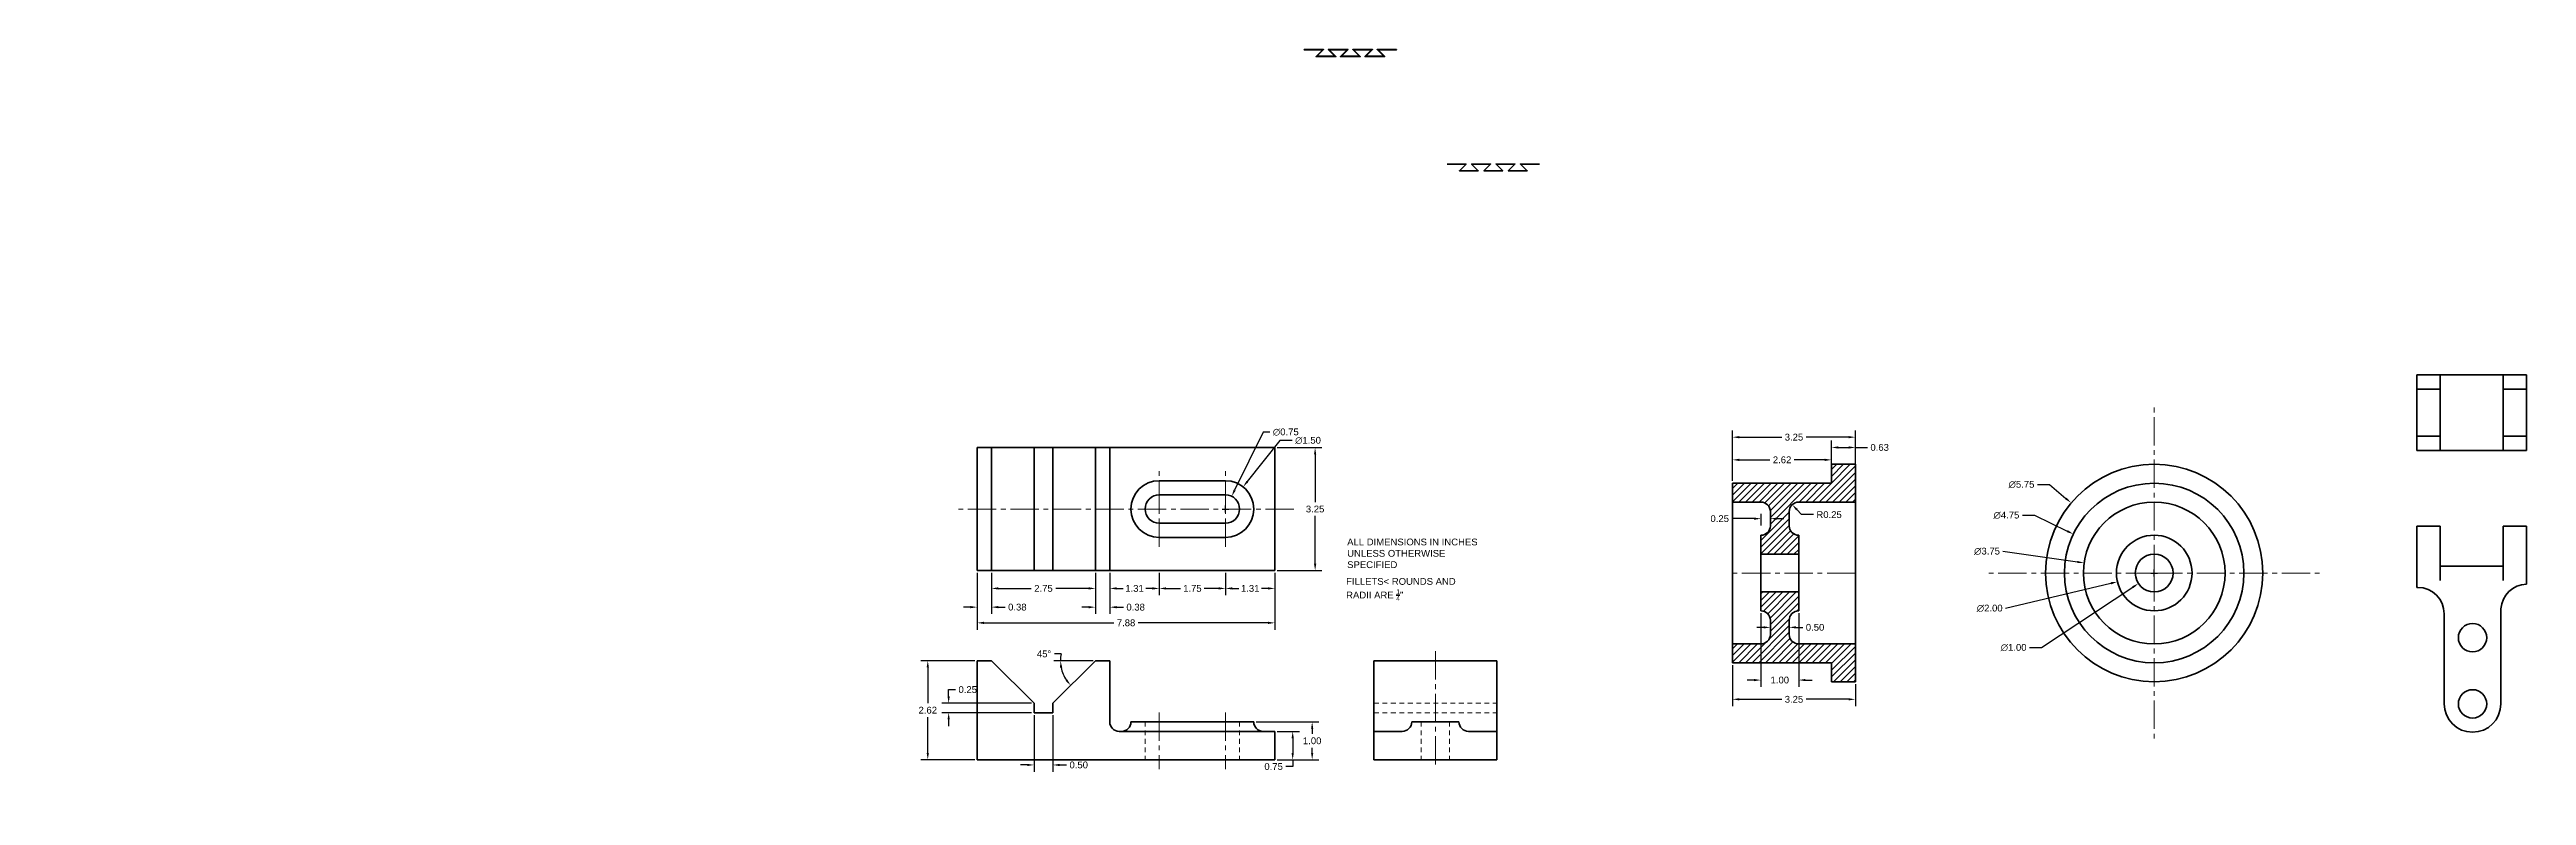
# Model space of a CAD drawing. Header units: millimetres. Extents: x -1 to 401, y -1 to 567.
# Drawn here: x -0.7 to 64.8, y -0.7 to 19 of the extents above; entities that cross this region are included whole.
import ezdxf

# ---------------------------------------------------------------- set-up
doc = ezdxf.new("R2010")
doc.units = ezdxf.units.MM
doc.header["$MEASUREMENT"] = 0
doc.linetypes.add('CENTER2', pattern=[1.125, 0.75, -0.125, 0.125, -0.125])
doc.linetypes.add('HIDDEN2', pattern=[0.1875, 0.125, -0.0625])
for name, color, linetype, lineweight in [('Center', 1, 'CENTER2', 13), ('Hidden', 3, 'HIDDEN2', 13), ('Visible', 6, 'Continuous', 35)]:
    doc.layers.add(name, color=color, linetype=linetype, lineweight=lineweight)
doc.layers.add('Text', color=7, linetype='Continuous', lineweight=35, true_color=0xa552a5)
doc.styles.get("Standard").update_dxf_attribs({"font": 'arial.ttf'})
doc.dimstyles.get("Standard").update_dxf_attribs({"dimtxt": 0.18, "dimasz": 0.18, "dimexe": 0.18, "dimexo": 0.0625, "dimgap": 0.09, "dimtad": 0, "dimtih": 1, "dimtoh": 1, "dimdec": 4, "dimzin": 0, "dimdsep": 46, "dimtxsty": 'Standard', "dimcen": 0.09, "dimadec": 0, "dimazin": 0, "dimtfac": 1, "dimtdec": 4, "dimtofl": 0, "dimtmove": 0, "dimatfit": 3, "dimfxl": 1, "dimtolj": 1, "dimtzin": 0, "dimarcsym": 0})

# ---------------------------------------------------------------- blocks, each defined once
blk = doc.blocks.new('*D2')
at = {"layer": 'Defpoints', "color": 0, "transparency": 16777216}
for p in [(31.725, 8.499), (31.725, 5.249), (32.788, 5.249)]:
    blk.add_point(p, dxfattribs=at)
at = {"layer": 'Text', "color": 0, "lineweight": -2, "transparency": 16777216}
for p, q in [((31.787, 8.499), (32.968, 8.499)), ((32.788, 8.319), (32.788, 7.056)), ((32.788, 5.429), (32.788, 6.692)), ((31.787, 5.249), (32.968, 5.249))]:
    blk.add_line(p, q, dxfattribs=at)
at = {"layer": 'Text', "color": 0, "transparency": 16777216}
for points in [[(32.758, 8.319), (32.818, 8.319), (32.788, 8.499)], [(32.758, 5.429), (32.818, 5.429), (32.788, 5.249)]]:
    blk.add_solid(points, dxfattribs=at)
at = {"layer": 'Text', "color": 0, "transparency": 16777216, "insert": (32.788, 6.874), "char_height": 0.18, "attachment_point": 5}
blk.add_mtext('\\A1;3.25', dxfattribs=at)
blk = doc.blocks.new('*D3')
at = {"layer": 'Defpoints', "color": 0, "transparency": 16777216}
for p in [(30.882, 7.461), (29.948, 6.288)]:
    blk.add_point(p, dxfattribs=at)
at = {"layer": 'Text', "color": 0, "lineweight": -2, "transparency": 16777216}
for p, q in [((31.858, 8.687), (30.994, 7.602)), ((32.178, 8.687), (31.858, 8.687)), ((30.325, 6.874), (30.505, 6.874)), ((30.415, 6.784), (30.415, 6.964))]:
    blk.add_line(p, q, dxfattribs=at)
at = {"layer": 'Text', "color": 0, "transparency": 16777216}
blk.add_solid([(30.971, 7.621), (31.018, 7.583), (30.882, 7.461)], dxfattribs=at)
at = {"layer": 'Text', "color": 0, "transparency": 16777216, "insert": (32.6, 8.687), "char_height": 0.18, "attachment_point": 5}
blk.add_mtext('\\A1;∅1.50', dxfattribs=at)
blk = doc.blocks.new('*D4')
at = {"layer": 'Defpoints', "color": 0, "transparency": 16777216}
for p in [(30.58, 7.211), (30.25, 6.537)]:
    blk.add_point(p, dxfattribs=at)
at = {"layer": 'Text', "color": 0, "lineweight": -2, "transparency": 16777216}
for p, q in [((31.41, 8.91), (30.659, 7.373)), ((31.59, 8.91), (31.41, 8.91)), ((30.325, 6.874), (30.505, 6.874)), ((30.415, 6.784), (30.415, 6.964))]:
    blk.add_line(p, q, dxfattribs=at)
at = {"layer": 'Text', "color": 0, "transparency": 16777216}
blk.add_solid([(30.632, 7.386), (30.686, 7.36), (30.58, 7.211)], dxfattribs=at)
at = {"layer": 'Text', "color": 0, "transparency": 16777216, "insert": (32.012, 8.91), "char_height": 0.18, "attachment_point": 5}
blk.add_mtext('\\A1;∅0.75', dxfattribs=at)
blk = doc.blocks.new('*D5')
at = {"layer": 'Defpoints', "color": 0, "transparency": 16777216}
for p in [(28.665, 5.249), (30.415, 5.249), (30.415, 4.775)]:
    blk.add_point(p, dxfattribs=at)
at = {"layer": 'Text', "color": 0, "lineweight": -2, "transparency": 16777216}
for p, q in [((28.665, 5.187), (28.665, 4.595)), ((28.845, 4.775), (29.224, 4.775)), ((30.235, 4.775), (29.856, 4.775)), ((30.415, 5.187), (30.415, 4.595))]:
    blk.add_line(p, q, dxfattribs=at)
at = {"layer": 'Text', "color": 0, "transparency": 16777216}
for points in [[(28.845, 4.805), (28.845, 4.745), (28.665, 4.775)], [(30.235, 4.805), (30.235, 4.745), (30.415, 4.775)]]:
    blk.add_solid(points, dxfattribs=at)
at = {"layer": 'Text', "color": 0, "transparency": 16777216, "insert": (29.54, 4.775), "char_height": 0.18, "attachment_point": 5}
blk.add_mtext('\\A1;1.75', dxfattribs=at)
blk = doc.blocks.new('*D6')
at = {"layer": 'Defpoints', "color": 0, "transparency": 16777216}
for p in [(23.845, 5.249), (31.725, 5.249), (23.845, 3.864)]:
    blk.add_point(p, dxfattribs=at)
at = {"layer": 'Text', "color": 0, "lineweight": -2, "transparency": 16777216}
for p, q in [((23.845, 5.187), (23.845, 3.684)), ((31.725, 5.187), (31.725, 3.684)), ((24.025, 3.864), (27.462, 3.864)), ((31.545, 3.864), (28.108, 3.864))]:
    blk.add_line(p, q, dxfattribs=at)
at = {"layer": 'Text', "color": 0, "transparency": 16777216}
for points in [[(24.025, 3.894), (24.025, 3.834), (23.845, 3.864)], [(31.545, 3.894), (31.545, 3.834), (31.725, 3.864)]]:
    blk.add_solid(points, dxfattribs=at)
at = {"layer": 'Text', "color": 0, "transparency": 16777216, "insert": (27.785, 3.864), "char_height": 0.18, "attachment_point": 5}
blk.add_mtext('\\A1;7.88', dxfattribs=at)
blk = doc.blocks.new('*D7')
at = {"layer": 'Defpoints', "color": 0, "transparency": 16777216}
for p in [(30.415, 5.249), (31.725, 5.249), (30.415, 4.775)]:
    blk.add_point(p, dxfattribs=at)
at = {"layer": 'Text', "color": 0, "lineweight": -2, "transparency": 16777216}
for p, q in [((30.415, 5.187), (30.415, 4.595)), ((30.595, 4.775), (30.772, 4.775)), ((31.545, 4.775), (31.368, 4.775)), ((31.725, 5.187), (31.725, 4.595))]:
    blk.add_line(p, q, dxfattribs=at)
at = {"layer": 'Text', "color": 0, "transparency": 16777216}
for points in [[(30.595, 4.805), (30.595, 4.745), (30.415, 4.775)], [(31.545, 4.805), (31.545, 4.745), (31.725, 4.775)]]:
    blk.add_solid(points, dxfattribs=at)
at = {"layer": 'Text', "color": 0, "transparency": 16777216, "insert": (31.07, 4.775), "char_height": 0.18, "attachment_point": 5}
blk.add_mtext('\\A1;1.31', dxfattribs=at)
blk = doc.blocks.new('*D8')
at = {"layer": 'Defpoints', "color": 0, "transparency": 16777216}
for p in [(27.355, 5.249), (28.665, 5.249), (28.665, 4.775)]:
    blk.add_point(p, dxfattribs=at)
at = {"layer": 'Text', "color": 0, "lineweight": -2, "transparency": 16777216}
for p, q in [((27.355, 5.187), (27.355, 4.595)), ((27.535, 4.775), (27.712, 4.775)), ((28.485, 4.775), (28.308, 4.775)), ((28.665, 5.187), (28.665, 4.595))]:
    blk.add_line(p, q, dxfattribs=at)
at = {"layer": 'Text', "color": 0, "transparency": 16777216}
for points in [[(27.535, 4.805), (27.535, 4.745), (27.355, 4.775)], [(28.485, 4.805), (28.485, 4.745), (28.665, 4.775)]]:
    blk.add_solid(points, dxfattribs=at)
at = {"layer": 'Text', "color": 0, "transparency": 16777216, "insert": (28.01, 4.775), "char_height": 0.18, "attachment_point": 5}
blk.add_mtext('\\A1;1.31', dxfattribs=at)
blk = doc.blocks.new('*D9')
at = {"layer": 'Defpoints', "color": 0, "transparency": 16777216}
for p in [(24.225, 5.249), (26.975, 5.249), (26.975, 4.775)]:
    blk.add_point(p, dxfattribs=at)
at = {"layer": 'Text', "color": 0, "lineweight": -2, "transparency": 16777216}
for p, q in [((24.225, 5.187), (24.225, 4.595)), ((24.405, 4.775), (25.274, 4.775)), ((26.795, 4.775), (25.926, 4.775)), ((26.975, 5.187), (26.975, 4.595))]:
    blk.add_line(p, q, dxfattribs=at)
at = {"layer": 'Text', "color": 0, "transparency": 16777216}
for points in [[(24.405, 4.805), (24.405, 4.745), (24.225, 4.775)], [(26.795, 4.805), (26.795, 4.745), (26.975, 4.775)]]:
    blk.add_solid(points, dxfattribs=at)
at = {"layer": 'Text', "color": 0, "transparency": 16777216, "insert": (25.6, 4.775), "char_height": 0.18, "attachment_point": 5}
blk.add_mtext('\\A1;2.75', dxfattribs=at)
blk = doc.blocks.new('*D10')
at = {"layer": 'Defpoints', "color": 0, "transparency": 16777216}
for p in [(23.845, 5.249), (24.225, 5.249), (24.225, 4.28)]:
    blk.add_point(p, dxfattribs=at)
at = {"layer": 'Text', "color": 0, "lineweight": -2, "transparency": 16777216}
for p, q in [((23.845, 5.187), (23.845, 4.1)), ((24.225, 5.187), (24.225, 4.1)), ((23.665, 4.28), (23.485, 4.28)), ((24.405, 4.28), (24.585, 4.28))]:
    blk.add_line(p, q, dxfattribs=at)
at = {"layer": 'Text', "color": 0, "transparency": 16777216}
for points in [[(23.665, 4.31), (23.665, 4.25), (23.845, 4.28)], [(24.405, 4.31), (24.405, 4.25), (24.225, 4.28)]]:
    blk.add_solid(points, dxfattribs=at)
at = {"layer": 'Text', "color": 0, "transparency": 16777216, "insert": (24.909, 4.28), "char_height": 0.18, "attachment_point": 5}
blk.add_mtext('\\A1;0.38', dxfattribs=at)
blk = doc.blocks.new('*D11')
at = {"layer": 'Defpoints', "color": 0, "transparency": 16777216}
for p in [(26.975, 5.249), (27.355, 5.249), (27.355, 4.279)]:
    blk.add_point(p, dxfattribs=at)
at = {"layer": 'Text', "color": 0, "lineweight": -2, "transparency": 16777216}
for p, q in [((26.975, 5.187), (26.975, 4.099)), ((27.355, 5.187), (27.355, 4.099)), ((26.795, 4.279), (26.615, 4.279)), ((27.535, 4.279), (27.715, 4.279))]:
    blk.add_line(p, q, dxfattribs=at)
at = {"layer": 'Text', "color": 0, "transparency": 16777216}
for points in [[(26.795, 4.309), (26.795, 4.249), (26.975, 4.279)], [(27.535, 4.309), (27.535, 4.249), (27.355, 4.279)]]:
    blk.add_solid(points, dxfattribs=at)
at = {"layer": 'Text', "color": 0, "transparency": 16777216, "insert": (28.039, 4.279), "char_height": 0.18, "attachment_point": 5}
blk.add_mtext('\\A1;0.38', dxfattribs=at)
blk = doc.blocks.new('*D12')
at = {"layer": 'Defpoints', "color": 0, "transparency": 16777216}
for p in [(26.975, 2.864), (26.975, 2.864), (27.355, 2.864), (26.174, 2.401), (25.85, 1.739)]:
    blk.add_point(p, dxfattribs=at)
at = {"layer": 'Text', "color": 0, "lineweight": -2, "transparency": 16777216}
for p, q in [((26.912, 2.864), (25.87, 2.864)), ((26.068, 3.043), (25.888, 3.043))]:
    blk.add_line(p, q, dxfattribs=at)
for start, end in [(168.8328, 180), (191.1672, 213.8328)]:
    blk.add_arc((26.975, 2.864), 0.925, start, end, dxfattribs=at)
at = {"layer": 'Text', "color": 0, "transparency": 16777216}
for points in [[(26.038, 2.682), (26.097, 2.688), (26.05, 2.864)], [(26.23, 2.368), (26.183, 2.33), (26.321, 2.21)]]:
    blk.add_solid(points, dxfattribs=at)
at = {"layer": 'Text', "color": 0, "transparency": 16777216, "insert": (25.617, 3.043), "char_height": 0.18, "attachment_point": 5}
blk.add_mtext('\\A1;45°', dxfattribs=at)
blk = doc.blocks.new('*D13')
at = {"layer": 'Defpoints', "color": 0, "transparency": 16777216}
for p in [(23.845, 2.864), (22.539, 0.244), (23.845, 0.244)]:
    blk.add_point(p, dxfattribs=at)
at = {"layer": 'Text', "color": 0, "lineweight": -2, "transparency": 16777216}
for p, q in [((23.782, 2.864), (22.359, 2.864)), ((22.539, 2.684), (22.539, 1.736)), ((22.539, 0.424), (22.539, 1.372)), ((23.782, 0.244), (22.359, 0.244))]:
    blk.add_line(p, q, dxfattribs=at)
at = {"layer": 'Text', "color": 0, "transparency": 16777216}
for points in [[(22.509, 2.684), (22.569, 2.684), (22.539, 2.864)], [(22.509, 0.424), (22.569, 0.424), (22.539, 0.244)]]:
    blk.add_solid(points, dxfattribs=at)
at = {"layer": 'Text', "color": 0, "transparency": 16777216, "insert": (22.539, 1.554), "char_height": 0.18, "attachment_point": 5}
blk.add_mtext('\\A1;2.62', dxfattribs=at)
blk = doc.blocks.new('*D14')
at = {"layer": 'Defpoints', "color": 0, "transparency": 16777216}
for p in [(23.091, 1.739), (25.35, 1.739), (25.35, 1.489)]:
    blk.add_point(p, dxfattribs=at)
at = {"layer": 'Text', "color": 0, "lineweight": -2, "transparency": 16777216}
for p, q in [((23.091, 1.919), (23.091, 2.099)), ((23.091, 2.099), (23.271, 2.099)), ((25.287, 1.739), (22.911, 1.739)), ((25.287, 1.489), (22.911, 1.489)), ((23.091, 1.309), (23.091, 1.129))]:
    blk.add_line(p, q, dxfattribs=at)
at = {"layer": 'Text', "color": 0, "transparency": 16777216}
for points in [[(23.061, 1.919), (23.121, 1.919), (23.091, 1.739)], [(23.061, 1.309), (23.121, 1.309), (23.091, 1.489)]]:
    blk.add_solid(points, dxfattribs=at)
at = {"layer": 'Text', "color": 0, "transparency": 16777216, "insert": (23.596, 2.099), "char_height": 0.18, "attachment_point": 5}
blk.add_mtext('\\A1;0.25', dxfattribs=at)
blk = doc.blocks.new('*D15')
at = {"layer": 'Defpoints', "color": 0, "transparency": 16777216}
for p in [(25.35, 1.489), (25.85, 1.489), (25.85, 0.106)]:
    blk.add_point(p, dxfattribs=at)
at = {"layer": 'Text', "color": 0, "lineweight": -2, "transparency": 16777216}
for p, q in [((25.35, 1.426), (25.35, -0.074)), ((25.85, 1.426), (25.85, -0.074)), ((25.17, 0.106), (24.99, 0.106)), ((26.03, 0.106), (26.21, 0.106))]:
    blk.add_line(p, q, dxfattribs=at)
at = {"layer": 'Text', "color": 0, "transparency": 16777216}
for points in [[(25.17, 0.136), (25.17, 0.076), (25.35, 0.106)], [(26.03, 0.136), (26.03, 0.076), (25.85, 0.106)]]:
    blk.add_solid(points, dxfattribs=at)
at = {"layer": 'Text', "color": 0, "transparency": 16777216, "insert": (26.533, 0.106), "char_height": 0.18, "attachment_point": 5}
blk.add_mtext('\\A1;0.50', dxfattribs=at)
blk = doc.blocks.new('*D16')
at = {"layer": 'Defpoints', "color": 0, "transparency": 16777216}
for p in [(31.165, 1.244), (31.725, 0.244), (32.71, 0.244)]:
    blk.add_point(p, dxfattribs=at)
at = {"layer": 'Text', "color": 0, "lineweight": -2, "transparency": 16777216}
for p, q in [((31.227, 1.244), (32.89, 1.244)), ((32.71, 1.064), (32.71, 0.926)), ((31.787, 0.244), (32.89, 0.244)), ((32.71, 0.424), (32.71, 0.562))]:
    blk.add_line(p, q, dxfattribs=at)
at = {"layer": 'Text', "color": 0, "transparency": 16777216}
for points in [[(32.68, 1.064), (32.74, 1.064), (32.71, 1.244)], [(32.68, 0.424), (32.74, 0.424), (32.71, 0.244)]]:
    blk.add_solid(points, dxfattribs=at)
at = {"layer": 'Text', "color": 0, "transparency": 16777216, "insert": (32.71, 0.744), "char_height": 0.18, "attachment_point": 5}
blk.add_mtext('\\A1;1.00', dxfattribs=at)
blk = doc.blocks.new('*D17')
at = {"layer": 'Defpoints', "color": 0, "transparency": 16777216}
for p in [(31.725, 0.994), (31.725, 0.244), (32.195, 0.244)]:
    blk.add_point(p, dxfattribs=at)
at = {"layer": 'Text', "color": 0, "lineweight": -2, "transparency": 16777216}
for p, q in [((31.787, 0.994), (32.375, 0.994)), ((32.195, 0.814), (32.195, 0.424)), ((31.787, 0.244), (32.375, 0.244)), ((32.195, 0.064), (32.015, 0.064)), ((32.195, 0.244), (32.195, 0.064))]:
    blk.add_line(p, q, dxfattribs=at)
at = {"layer": 'Text', "color": 0, "transparency": 16777216}
for points in [[(32.165, 0.814), (32.225, 0.814), (32.195, 0.994)], [(32.165, 0.424), (32.225, 0.424), (32.195, 0.244)]]:
    blk.add_solid(points, dxfattribs=at)
at = {"layer": 'Text', "color": 0, "transparency": 16777216, "insert": (31.69, 0.064), "char_height": 0.18, "attachment_point": 5}
blk.add_mtext('\\A1;0.75', dxfattribs=at)
blk = doc.blocks.new('*D18')
at = {"layer": 'Defpoints', "color": 0, "transparency": 16777216}
for p in [(46.454, 8.057), (47.084, 8.503), (47.084, 8.057)]:
    blk.add_point(p, dxfattribs=at)
at = {"layer": 'Text', "color": 0, "lineweight": -2, "transparency": 16777216}
for p, q in [((46.454, 8.12), (46.454, 8.683)), ((47.084, 8.12), (47.084, 8.683)), ((46.634, 8.503), (46.904, 8.503)), ((47.084, 8.503), (47.403, 8.503))]:
    blk.add_line(p, q, dxfattribs=at)
at = {"layer": 'Text', "color": 0, "transparency": 16777216}
for points in [[(46.634, 8.533), (46.634, 8.473), (46.454, 8.503)], [(46.904, 8.533), (46.904, 8.473), (47.084, 8.503)]]:
    blk.add_solid(points, dxfattribs=at)
at = {"layer": 'Text', "color": 0, "transparency": 16777216, "insert": (47.727, 8.503), "char_height": 0.18, "attachment_point": 5}
blk.add_mtext('\\A1;0.63', dxfattribs=at)
blk = doc.blocks.new('*D19')
at = {"layer": 'Defpoints', "color": 0, "transparency": 16777216}
for p in [(47.084, 8.775), (43.834, 7.557), (47.084, 7.557)]:
    blk.add_point(p, dxfattribs=at)
at = {"layer": 'Text', "color": 0, "lineweight": -2, "transparency": 16777216}
for p, q in [((43.834, 7.62), (43.834, 8.955)), ((44.014, 8.775), (45.134, 8.775)), ((46.904, 8.775), (45.783, 8.775)), ((47.084, 7.62), (47.084, 8.955))]:
    blk.add_line(p, q, dxfattribs=at)
at = {"layer": 'Text', "color": 0, "transparency": 16777216}
for points in [[(44.014, 8.805), (44.014, 8.745), (43.834, 8.775)], [(46.904, 8.805), (46.904, 8.745), (47.084, 8.775)]]:
    blk.add_solid(points, dxfattribs=at)
at = {"layer": 'Text', "color": 0, "transparency": 16777216, "insert": (45.459, 8.775), "char_height": 0.18, "attachment_point": 5}
blk.add_mtext('\\A1;3.25', dxfattribs=at)
blk = doc.blocks.new('*D20')
at = {"layer": 'Defpoints', "color": 0, "transparency": 16777216}
for p in [(43.834, 2.807), (47.084, 2.307), (43.834, 1.842)]:
    blk.add_point(p, dxfattribs=at)
at = {"layer": 'Text', "color": 0, "lineweight": -2, "transparency": 16777216}
for p, q in [((43.834, 2.745), (43.834, 1.662)), ((47.084, 2.245), (47.084, 1.662)), ((44.014, 1.842), (45.134, 1.842)), ((46.904, 1.842), (45.783, 1.842))]:
    blk.add_line(p, q, dxfattribs=at)
at = {"layer": 'Text', "color": 0, "transparency": 16777216}
for points in [[(44.014, 1.872), (44.014, 1.812), (43.834, 1.842)], [(46.904, 1.872), (46.904, 1.812), (47.084, 1.842)]]:
    blk.add_solid(points, dxfattribs=at)
at = {"layer": 'Text', "color": 0, "transparency": 16777216, "insert": (45.459, 1.842), "char_height": 0.18, "attachment_point": 5}
blk.add_mtext('\\A1;3.25', dxfattribs=at)
blk = doc.blocks.new('*D21')
at = {"layer": 'Defpoints', "color": 0, "transparency": 16777216}
for p in [(44.584, 4.182), (45.584, 4.182), (45.584, 2.351)]:
    blk.add_point(p, dxfattribs=at)
at = {"layer": 'Text', "color": 0, "lineweight": -2, "transparency": 16777216}
for p, q in [((44.584, 4.12), (44.584, 2.171)), ((45.584, 4.12), (45.584, 2.171)), ((44.404, 2.351), (44.224, 2.351)), ((45.764, 2.351), (45.944, 2.351))]:
    blk.add_line(p, q, dxfattribs=at)
at = {"layer": 'Text', "color": 0, "transparency": 16777216}
for points in [[(44.404, 2.381), (44.404, 2.321), (44.584, 2.351)], [(45.764, 2.381), (45.764, 2.321), (45.584, 2.351)]]:
    blk.add_solid(points, dxfattribs=at)
at = {"layer": 'Text', "color": 0, "transparency": 16777216, "insert": (45.084, 2.351), "char_height": 0.18, "attachment_point": 5}
blk.add_mtext('\\A1;1.00', dxfattribs=at)
blk = doc.blocks.new('*D22')
at = {"layer": 'Defpoints', "color": 0, "transparency": 16777216}
for p in [(44.834, 3.745), (45.334, 3.745), (45.334, 3.745)]:
    blk.add_point(p, dxfattribs=at)
at = {"layer": 'Text', "color": 0, "lineweight": -2, "transparency": 16777216}
for p, q in [((44.654, 3.745), (44.474, 3.745)), ((44.834, 3.807), (44.834, 3.925)), ((45.334, 3.807), (45.334, 3.925)), ((45.514, 3.745), (45.694, 3.745))]:
    blk.add_line(p, q, dxfattribs=at)
at = {"layer": 'Text', "color": 0, "transparency": 16777216}
for points in [[(44.654, 3.775), (44.654, 3.715), (44.834, 3.745)], [(45.514, 3.775), (45.514, 3.715), (45.334, 3.745)]]:
    blk.add_solid(points, dxfattribs=at)
at = {"layer": 'Text', "color": 0, "transparency": 16777216, "insert": (46.017, 3.745), "char_height": 0.18, "attachment_point": 5}
blk.add_mtext('\\A1;0.50', dxfattribs=at)
blk = doc.blocks.new('*D23')
at = {"layer": 'Defpoints', "color": 0, "transparency": 16777216}
for p in [(44.584, 6.807), (44.834, 6.807), (44.834, 6.62)]:
    blk.add_point(p, dxfattribs=at)
at = {"layer": 'Text', "color": 0, "lineweight": -2, "transparency": 16777216}
for p, q in [((44.404, 6.62), (43.818, 6.62)), ((44.584, 6.745), (44.584, 6.44)), ((44.834, 6.745), (44.834, 6.44)), ((45.014, 6.62), (45.194, 6.62))]:
    blk.add_line(p, q, dxfattribs=at)
at = {"layer": 'Text', "color": 0, "transparency": 16777216}
for points in [[(44.404, 6.65), (44.404, 6.59), (44.584, 6.62)], [(45.014, 6.65), (45.014, 6.59), (44.834, 6.62)]]:
    blk.add_solid(points, dxfattribs=at)
at = {"layer": 'Text', "color": 0, "transparency": 16777216, "insert": (43.494, 6.62), "char_height": 0.18, "attachment_point": 5}
blk.add_mtext('\\A1;0.25', dxfattribs=at)
blk = doc.blocks.new('*D24')
at = {"layer": 'Defpoints', "color": 0, "transparency": 16777216}
for p in [(46.454, 8.175), (43.834, 7.557), (46.454, 7.557)]:
    blk.add_point(p, dxfattribs=at)
at = {"layer": 'Text', "color": 0, "lineweight": -2, "transparency": 16777216}
for p, q in [((43.834, 7.62), (43.834, 8.355)), ((44.014, 8.175), (44.819, 8.175)), ((46.274, 8.175), (45.468, 8.175)), ((46.454, 7.62), (46.454, 8.355))]:
    blk.add_line(p, q, dxfattribs=at)
at = {"layer": 'Text', "color": 0, "transparency": 16777216}
for points in [[(44.014, 8.205), (44.014, 8.145), (43.834, 8.175)], [(46.274, 8.205), (46.274, 8.145), (46.454, 8.175)]]:
    blk.add_solid(points, dxfattribs=at)
at = {"layer": 'Text', "color": 0, "transparency": 16777216, "insert": (45.144, 8.175), "char_height": 0.18, "attachment_point": 5}
blk.add_mtext('\\A1;2.62', dxfattribs=at)
blk = doc.blocks.new('*D25')
at = {"layer": 'Defpoints', "color": 0, "transparency": 16777216}
for p in [(45.413, 6.99), (45.584, 6.807)]:
    blk.add_point(p, dxfattribs=at)
at = {"layer": 'Text', "color": 0, "lineweight": -2, "transparency": 16777216}
for p, q in [((45.658, 6.726), (45.536, 6.858)), ((45.977, 6.726), (45.658, 6.726))]:
    blk.add_line(p, q, dxfattribs=at)
at = {"layer": 'Text', "color": 0, "transparency": 16777216}
blk.add_solid([(45.558, 6.879), (45.514, 6.838), (45.413, 6.99)], dxfattribs=at)
at = {"layer": 'Text', "color": 0, "transparency": 16777216, "insert": (46.388, 6.726), "char_height": 0.18, "attachment_point": 5}
blk.add_mtext('\\A1;R0.25', dxfattribs=at)
blk = doc.blocks.new('*D26')
at = {"layer": 'Defpoints', "color": 0, "transparency": 16777216}
for p in [(52.795, 7.037), (57.188, 3.327)]:
    blk.add_point(p, dxfattribs=at)
at = {"layer": 'Text', "color": 0, "lineweight": -2, "transparency": 16777216}
for p, q in [((51.901, 7.522), (52.22, 7.522)), ((52.22, 7.522), (52.657, 7.153)), ((54.991, 5.092), (54.991, 5.272)), ((54.901, 5.182), (55.081, 5.182))]:
    blk.add_line(p, q, dxfattribs=at)
at = {"layer": 'Text', "color": 0, "transparency": 16777216}
blk.add_solid([(52.676, 7.176), (52.638, 7.13), (52.795, 7.037)], dxfattribs=at)
at = {"layer": 'Text', "color": 0, "transparency": 16777216, "insert": (51.479, 7.522), "char_height": 0.18, "attachment_point": 5}
blk.add_mtext('\\A1;∅5.75', dxfattribs=at)
blk = doc.blocks.new('*D27')
at = {"layer": 'Defpoints', "color": 0, "transparency": 16777216}
for p in [(52.851, 6.213), (57.131, 4.152)]:
    blk.add_point(p, dxfattribs=at)
at = {"layer": 'Text', "color": 0, "lineweight": -2, "transparency": 16777216}
for p, q in [((51.503, 6.709), (51.821, 6.709)), ((51.821, 6.709), (52.689, 6.291)), ((54.991, 5.092), (54.991, 5.272)), ((54.901, 5.182), (55.081, 5.182))]:
    blk.add_line(p, q, dxfattribs=at)
at = {"layer": 'Text', "color": 0, "transparency": 16777216}
blk.add_solid([(52.702, 6.318), (52.676, 6.264), (52.851, 6.213)], dxfattribs=at)
at = {"layer": 'Text', "color": 0, "transparency": 16777216, "insert": (51.08, 6.709), "char_height": 0.18, "attachment_point": 5}
blk.add_mtext('\\A1;∅4.75', dxfattribs=at)
blk = doc.blocks.new('*D28')
at = {"layer": 'Defpoints', "color": 0, "transparency": 16777216}
for p in [(53.135, 5.448), (56.847, 4.916)]:
    blk.add_point(p, dxfattribs=at)
at = {"layer": 'Text', "color": 0, "lineweight": -2, "transparency": 16777216}
for p, q in [((50.989, 5.756), (52.957, 5.474)), ((54.991, 5.092), (54.991, 5.272)), ((54.901, 5.182), (55.081, 5.182))]:
    blk.add_line(p, q, dxfattribs=at)
at = {"layer": 'Text', "color": 0, "transparency": 16777216}
blk.add_solid([(52.961, 5.504), (52.953, 5.444), (53.135, 5.448)], dxfattribs=at)
at = {"layer": 'Text', "color": 0, "transparency": 16777216, "insert": (50.567, 5.756), "char_height": 0.18, "attachment_point": 5}
blk.add_mtext('\\A1;∅3.75', dxfattribs=at)
blk = doc.blocks.new('*D29')
at = {"layer": 'Defpoints', "color": 0, "transparency": 16777216}
for p in [(55.964, 5.413), (54.018, 4.951)]:
    blk.add_point(p, dxfattribs=at)
at = {"layer": 'Text', "color": 0, "lineweight": -2, "transparency": 16777216}
for p, q in [((54.991, 5.092), (54.991, 5.272)), ((51.059, 4.249), (53.843, 4.91)), ((54.901, 5.182), (55.081, 5.182))]:
    blk.add_line(p, q, dxfattribs=at)
at = {"layer": 'Text', "color": 0, "transparency": 16777216}
blk.add_solid([(53.836, 4.939), (53.85, 4.88), (54.018, 4.951)], dxfattribs=at)
at = {"layer": 'Text', "color": 0, "transparency": 16777216, "insert": (50.638, 4.249), "char_height": 0.18, "attachment_point": 5}
blk.add_mtext('\\A1;∅2.00', dxfattribs=at)
blk = doc.blocks.new('*D30')
at = {"layer": 'Defpoints', "color": 0, "transparency": 16777216}
for p in [(55.408, 5.458), (54.574, 4.906)]:
    blk.add_point(p, dxfattribs=at)
at = {"layer": 'Text', "color": 0, "lineweight": -2, "transparency": 16777216}
for p, q in [((54.991, 5.092), (54.991, 5.272)), ((52.013, 3.21), (54.424, 4.807)), ((54.901, 5.182), (55.081, 5.182)), ((51.693, 3.21), (52.013, 3.21))]:
    blk.add_line(p, q, dxfattribs=at)
at = {"layer": 'Text', "color": 0, "transparency": 16777216}
blk.add_solid([(54.408, 4.832), (54.441, 4.782), (54.574, 4.906)], dxfattribs=at)
at = {"layer": 'Text', "color": 0, "transparency": 16777216, "insert": (51.271, 3.21), "char_height": 0.18, "attachment_point": 5}
blk.add_mtext('\\A1;∅1.00', dxfattribs=at)

msp = doc.modelspace()

# ---------------------------------------------------------------- hatches: boundary and pattern name
at = {"layer": 'Visible'}
h = msp.add_hatch(dxfattribs=at)
h.set_pattern_fill('ANSI31', color=256)
h.paths.add_polyline_path([(45.58352, 4.68211), (44.58352, 4.68211), (44.58352, 4.18211, -0.41421356), (44.83352, 3.93211), (44.83352, 3.55711, -0.41421356), (44.58352, 3.30711), (43.83352, 3.30711), (43.83352, 2.80711), (46.45352, 2.80711), (46.45352, 2.30711), (47.08352, 2.30711), (47.08352, 3.30711), (45.58352, 3.30711, -0.41421356), (45.33352, 3.55711), (45.33352, 3.93211, -0.41421356), (45.58352, 4.18211)])
h.paths.add_polyline_path([(45.33352, 6.80711, -0.41421356), (45.58352, 7.05711), (47.08352, 7.05711), (47.08352, 8.05711), (46.45352, 8.05711), (46.45352, 7.55711), (43.83352, 7.55711), (43.83352, 7.05711), (44.58352, 7.05711, -0.41421356), (44.83352, 6.80711), (44.83352, 6.43211, -0.41421356), (44.58352, 6.18211), (44.58352, 5.68211), (45.58352, 5.68211), (45.58352, 6.18211, -0.41421356), (45.33352, 6.43211)])

# ---------------------------------------------------------------- linework, layer by layer
at = {"layer": 'Center'}
for p, q in [((54.99116, 5.18211), (54.99116, 9.68211)), ((28.66498, 6.87437), (28.66498, 7.87437)), ((30.41498, 6.87437), (30.41498, 7.87437)), ((32.22498, 6.87437), (23.34498, 6.87437)), ((28.66498, 5.87437), (28.66498, 6.87437)), ((30.41498, 5.87437), (30.41498, 6.87437)), ((43.83352, 5.68211), (43.83299, 5.68211)), ((43.83352, 4.68211), (43.83299, 4.68211)), ((47.08352, 5.18211), (43.83352, 5.18211)), ((54.99116, 5.18211), (50.49116, 5.18211)), ((54.99116, 5.18211), (59.49116, 5.18211)), ((54.99116, 5.18211), (54.99116, 0.68211)), ((43.83352, 4.18211), (43.83299, 4.18211)), ((35.96998, 3.11385), (35.96998, -0.00615)), ((28.66498, 1.49385), (28.66498, -0.00615)), ((30.41498, 1.49385), (30.41498, -0.00615))]:
    msp.add_line(p, q, dxfattribs=at)
at = {"layer": 'Hidden'}
for p, q in [((34.34498, 1.73885), (37.59498, 1.73885)), ((34.34498, 1.48885), (37.59498, 1.48885)), ((28.28998, 1.24385), (28.28998, 0.24385)), ((30.78998, 1.24385), (30.78998, 0.24385)), ((35.59498, 1.24385), (35.59498, 0.24385)), ((36.34498, 1.24385), (36.34498, 0.24385))]:
    msp.add_line(p, q, dxfattribs=at)
at = {"layer": 'Text'}
msp.add_line((23.84498, 8.49937), (23.84498, 8.49937), dxfattribs=at)
msp.add_lwpolyline([(34.94104, 19.02662), (34.42897, 19.02662), (34.60575, 18.84984), (34.12989, 18.84984), (34.30667, 19.02662), (33.78253, 19.02662), (33.9593, 18.84984), (33.48344, 18.84984), (33.66022, 19.02662), (33.13608, 19.02662), (33.31286, 18.84984), (32.837, 18.84984), (33.01377, 19.02662), (32.5017, 19.02662), (32.5017, 19.01662), (32.98963, 19.01662), (32.81286, 18.83984), (33.337, 18.83984), (33.16022, 19.01662), (33.63608, 19.01662), (33.4593, 18.83984), (33.98344, 18.83984), (33.80667, 19.01662), (34.28253, 19.01662), (34.10575, 18.83984), (34.62989, 18.83984), (34.45311, 19.01662), (34.94104, 19.01662)], close=True, dxfattribs=at)
for points in [[(32.5017, 19.02162), (33.0017, 19.02162), (32.82493, 18.84484), (33.32493, 18.84484), (33.14815, 19.02162), (33.64815, 19.02162), (33.47137, 18.84484), (33.97137, 18.84484), (33.7946, 19.02162), (34.2946, 19.02162), (34.11782, 18.84484), (34.61782, 18.84484), (34.44104, 19.02162), (34.94104, 19.02162)], [(36.28309, 15.99841), (36.78309, 15.99841), (36.60631, 15.82163), (37.10631, 15.82163), (36.92953, 15.99841), (37.42953, 15.99841), (37.25276, 15.82163), (37.75276, 15.82163), (37.57598, 15.99841), (38.07598, 15.99841), (37.8992, 15.82163), (38.3992, 15.82163), (38.22243, 15.99841), (38.72243, 15.99841)]]:
    msp.add_lwpolyline(points, dxfattribs=at)
at = {"layer": 'Visible'}
for p, q in [((61.94122, 10.42147), (64.84122, 10.42147)), ((61.94122, 8.42147), (61.94122, 10.42147)), ((61.94122, 10.04147), (62.56122, 10.04147)), ((62.56122, 8.42147), (62.56122, 10.42147)), ((64.22122, 10.42147), (64.22122, 8.42147)), ((64.22122, 10.04147), (64.84122, 10.04147)), ((64.84122, 10.42147), (64.84122, 8.42147)), ((62.56122, 8.80147), (61.94122, 8.80147)), ((64.84122, 8.80147), (64.22122, 8.80147)), ((23.84498, 8.49937), (31.72498, 8.49937)), ((23.84498, 5.24937), (23.84498, 8.49937)), ((24.22498, 5.24937), (24.22498, 8.49937)), ((25.34998, 5.24937), (25.34998, 8.49937)), ((25.84998, 5.24937), (25.84998, 8.49937)), ((26.97498, 5.24937), (26.97498, 8.49937)), ((27.35498, 5.24937), (27.35498, 8.49937)), ((31.72498, 8.49937), (31.72498, 5.24937)), ((46.45352, 8.05711), (46.45352, 7.55711)), ((46.45352, 8.05711), (47.08352, 8.05711)), ((47.08352, 8.05711), (47.08352, 2.30711)), ((64.84122, 8.42147), (61.94122, 8.42147)), ((43.83352, 7.55711), (43.83352, 2.80711)), ((43.83352, 7.55711), (46.45352, 7.55711)), ((44.58352, 7.05711), (43.83352, 7.05711)), ((44.83352, 6.80711), (44.83352, 6.43211)), ((45.33352, 6.80711), (45.33352, 6.43211)), ((47.08352, 7.05711), (45.58352, 7.05711)), ((44.58352, 6.18211), (44.58352, 5.68211)), ((44.58352, 6.18211), (44.58352, 6.18211)), ((45.58352, 6.18211), (45.58352, 5.68211)), ((45.58352, 6.18211), (45.58352, 6.18211)), ((61.94122, 6.42147), (61.94122, 4.80147)), ((62.56122, 6.42147), (61.94122, 6.42147)), ((62.56122, 6.42147), (62.56122, 4.98147)), ((64.84122, 6.42147), (64.22122, 6.42147)), ((64.22122, 4.98147), (64.22122, 6.42147)), ((64.84122, 4.88808), (64.84122, 6.42147)), ((31.72498, 5.24937), (23.84498, 5.24937)), ((43.83352, 5.68211), (43.83299, 5.68211)), ((45.58352, 5.68211), (44.58352, 5.68211)), ((44.58352, 4.68211), (44.58352, 5.68211)), ((45.58352, 5.68211), (45.58352, 4.68211)), ((64.22122, 5.36147), (62.56122, 5.36147)), ((44.58352, 4.68211), (44.58352, 4.18211)), ((45.58352, 4.68211), (44.58352, 4.68211)), ((45.58352, 4.68211), (45.58352, 4.18211)), ((61.94122, 4.80147), (61.96455, 4.80147)), ((61.94122, 4.80147), (61.96455, 4.80147)), ((44.58352, 4.18211), (44.58352, 4.18211)), ((45.58352, 4.18211), (45.58352, 4.18211)), ((62.66455, 1.72147), (62.66455, 4.10147)), ((64.16455, 1.72147), (64.16455, 4.23862)), ((44.58352, 3.30711), (43.83352, 3.30711)), ((44.83352, 3.93211), (44.83352, 3.55711)), ((45.33352, 3.93211), (45.33352, 3.55711)), ((47.08352, 3.30711), (45.58352, 3.30711)), ((23.84498, 2.86385), (23.84498, 0.24385)), ((24.22498, 2.86385), (23.84498, 2.86385)), ((24.22498, 2.86385), (25.34998, 1.73885)), ((26.97498, 2.86385), (25.84998, 1.73885)), ((27.35498, 2.86385), (26.97498, 2.86385)), ((27.35498, 2.86385), (27.35498, 1.24385)), ((34.34498, 2.86385), (34.34498, 0.24385)), ((34.34498, 2.86385), (37.59498, 2.86385)), ((37.59498, 2.86385), (37.59498, 0.24385)), ((43.83352, 2.80711), (46.45352, 2.80711)), ((46.45352, 2.80711), (46.45352, 2.30711)), ((46.45352, 2.30711), (47.08352, 2.30711)), ((25.34998, 1.73885), (25.34998, 1.48885)), ((25.34998, 1.48885), (25.84998, 1.48885)), ((25.84998, 1.73885), (25.84998, 1.48885)), ((27.66498, 0.99385), (27.60498, 0.99385)), ((27.63498, 0.99385), (31.72498, 0.99385)), ((31.16498, 1.24385), (27.91498, 1.24385)), ((31.72498, 0.99385), (31.41498, 0.99385)), ((31.72498, 0.99385), (31.72498, 0.24385)), ((34.34498, 0.99385), (35.09498, 0.99385)), ((35.34498, 1.24385), (36.59498, 1.24385)), ((36.84498, 0.99385), (37.59498, 0.99385)), ((31.72498, 0.24385), (23.84498, 0.24385)), ((34.34498, 0.24385), (37.59498, 0.24385))]:
    msp.add_line(p, q, dxfattribs=at)
for points in [[(28.66498, 7.62437), (30.41498, 7.62437, -1), (30.41498, 6.12437), (28.66498, 6.12437, -1)], [(30.41498, 7.24937), (28.66498, 7.24937, 1), (28.66498, 6.49937), (30.41498, 6.49937, 1)]]:
    msp.add_lwpolyline(points, format="xyb", close=True, dxfattribs=at)
for centre, radius in [((54.99116, 5.18211), 2.875), ((54.99116, 5.18211), 2.375), ((54.99116, 5.18211), 1.875), ((54.99116, 5.18211), 1), ((54.99116, 5.18211), 0.5), ((63.41455, 3.47147), 0.375), ((63.41455, 1.72147), 0.375)]:
    msp.add_circle(centre, radius, dxfattribs=at)
for centre, radius, start, end in [((44.58352, 6.80711), 0.25, 0, 90), ((45.58352, 6.80711), 0.25, 90, 180), ((44.58352, 6.43211), 0.25, 270, 0), ((45.58352, 6.43211), 0.25, 180, 270), ((61.96455, 4.10147), 0.7, 0, 90), ((64.86274, 4.18841), 0.7, 91.7619185, 175.8872225), ((44.58352, 3.93211), 0.25, 360, 90), ((45.58352, 3.93211), 0.25, 90, 180), ((44.58352, 3.55711), 0.25, 270, 360), ((45.58352, 3.55711), 0.25, 180, 270), ((63.41455, 1.72147), 0.75, 180, 0), ((0, 0), 0.7, 0, 0), ((27.60498, 1.24385), 0.25, 180, 270), ((27.66498, 1.24385), 0.25, 270, 0), ((31.41498, 1.24385), 0.25, 180, 270), ((35.09498, 1.24385), 0.25, 270, 0), ((36.84498, 1.24385), 0.25, 180, 270), ((0, 0), 0.62, 0, 0)]:
    msp.add_arc(centre, radius, start, end, dxfattribs=at)

# ---------------------------------------------------------------- texts
at = {"layer": 'Text', "char_height": 0.18, "attachment_point": 1}
for s, width, heights, insert in [('ALL DIMENSIONS IN INCHES UNLESS OTHERWISE SPECIFIED', 3.8969923, [1.34833], (33.63674, 6.09331)), ('\\A1;FILLETS< ROUNDS AND RADII ARE {\\H0.7x;\\S1/4;}"', 3.3541972, [0], (33.6089, 5.05079))]:
    msp.add_mtext_dynamic_manual_height_columns(s, width=width, gutter_width=1, heights=heights, dxfattribs=dict(at, insert=insert))

# ---------------------------------------------------------------- dimensions: what is measured, and where the dimension line sits
at = {"layer": 'Text'}
for p1, p2, picture, middle in [((29.94783, 6.28762), (30.88213, 7.46112), '*D3', (32.59958, 8.68727)), ((30.25034, 6.53745), (30.57962, 7.21129), '*D4', (32.01191, 8.90964)), ((57.1877, 3.32716), (52.79462, 7.03706), '*D26', (51.47892, 7.52219)), ((57.13098, 4.15166), (52.85135, 6.21256), '*D27', (51.08024, 6.70851)), ((56.84715, 4.91579), (53.13517, 5.44844), '*D28', (50.98944, 5.75633)), ((55.96412, 5.4131), (54.01821, 4.95112), '*D29', (51.05914, 4.24861)), ((55.40806, 5.45815), (54.57427, 4.90607), '*D30', (51.27127, 3.20987))]:
    dim = msp.add_diameter_dim_2p(p1=p1, p2=p2, dimstyle='Standard', override={"dimdec": 2}, dxfattribs=at)
    dim.commit()
    dim.dimension.update_dxf_attribs({"geometry": picture, "text_midpoint": middle, "dimtype": 163})
for base, p1, p2, picture, middle in [((47.08352, 8.77513), (43.83352, 7.55711), (47.08352, 7.55711), '*D19', (45.45852, 8.77513)), ((46.45352, 8.17473), (43.83352, 7.55711), (46.45352, 7.55711), '*D24', (45.14352, 8.17473)), ((24.22498, 4.27955), (23.84498, 5.24937), (24.22498, 5.24937), '*D10', (24.90894, 4.27955)), ((23.84498, 3.86392), (31.72498, 5.24937), (23.84498, 5.24937), '*D6', (27.78498, 3.86392)), ((26.97498, 4.77476), (24.22498, 5.24937), (26.97498, 5.24937), '*D9', (25.59998, 4.77476)), ((27.35498, 4.27863), (26.97498, 5.24937), (27.35498, 5.24937), '*D11', (28.03894, 4.27863)), ((28.66498, 4.77476), (27.35498, 5.24937), (28.66498, 5.24937), '*D8', (28.00998, 4.77476)), ((30.41498, 4.77476), (28.66498, 5.24937), (30.41498, 5.24937), '*D5', (29.53998, 4.77476)), ((30.41498, 4.77476), (31.72498, 5.24937), (30.41498, 5.24937), '*D7', (31.06998, 4.77476)), ((45.58352, 2.35131), (44.58352, 4.18211), (45.58352, 4.18211), '*D21', (45.08352, 2.35131)), ((45.33352, 3.74461), (44.83352, 3.74461), (45.33352, 3.74461), '*D22', (46.01699, 3.74461)), ((43.83352, 1.84216), (47.08352, 2.30711), (43.83352, 2.80711), '*D20', (45.45852, 1.84216)), ((25.84998, 0.10603), (25.34998, 1.48885), (25.84998, 1.48885), '*D15', (26.53345, 0.10603))]:
    dim = msp.add_linear_dim(base=base, p1=p1, p2=p2, dimstyle='Standard', override={"dimdec": 2}, dxfattribs=at)
    dim.commit()
    dim.dimension.update_dxf_attribs({"geometry": picture, "text_midpoint": middle})
for base, p1, p2, picture, middle in [((47.08352, 8.50316), (46.45352, 8.05711), (47.08352, 8.05711), '*D18', (47.72684, 8.50316)), ((44.83352, 6.61961), (44.58352, 6.80711), (44.83352, 6.80711), '*D23', (43.49399, 6.61961))]:
    dim = msp.add_linear_dim(base=base, p1=p1, p2=p2, dimstyle='Standard', override={"dimdec": 2}, dxfattribs=at)
    dim.commit()
    dim.dimension.update_dxf_attribs({"geometry": picture, "text_midpoint": middle, "dimtype": 160})
for base, p1, p2, picture, middle in [((32.78775, 5.24937), (31.72498, 8.49937), (31.72498, 5.24937), '*D2', (32.78775, 6.87437)), ((22.53874, 0.24385), (23.84498, 2.86385), (23.84498, 0.24385), '*D13', (22.53874, 1.55385)), ((23.09122, 1.73885), (25.34998, 1.48885), (25.34998, 1.73885), '*D14', (23.59567, 2.09885))]:
    dim = msp.add_linear_dim(base=base, p1=p1, p2=p2, angle=90, dimstyle='Standard', override={"dimdec": 2}, dxfattribs=at)
    dim.commit()
    dim.dimension.update_dxf_attribs({"geometry": picture, "text_midpoint": middle, "dimtype": 160})
dim = msp.add_radius_dim(center=(45.58352, 6.80711), mpoint=(45.41346, 6.99036), dimstyle='Standard', override={"dimdec": 2}, dxfattribs=at)
dim.commit()
dim.dimension.update_dxf_attribs({"geometry": '*D25', "text_midpoint": (46.3878, 6.72648), "dimtype": 164})
dim = msp.add_angular_dim_2l(base=(26.17391, 2.40135), line1=((26.97498, 2.86385), (25.84998, 1.73885)), line2=((27.35498, 2.86385), (26.97498, 2.86385)), dimstyle='Standard', dxfattribs=at)
dim.commit()
dim.dimension.update_dxf_attribs({"geometry": '*D12', "text_midpoint": (25.61732, 3.04299)})
for base, p1, picture, middle in [((32.71033, 0.24385), (31.16498, 1.24385), '*D16', (32.71033, 0.74385)), ((32.19475, 0.24385), (31.72498, 0.99385), '*D17', (31.69029, 0.06385))]:
    dim = msp.add_linear_dim(base=base, p1=p1, p2=(31.72498, 0.24385), angle=90, dimstyle='Standard', override={"dimdec": 2}, dxfattribs=at)
    dim.commit()
    dim.dimension.update_dxf_attribs({"geometry": picture, "text_midpoint": middle})

doc.saveas('drawing.dxf')
